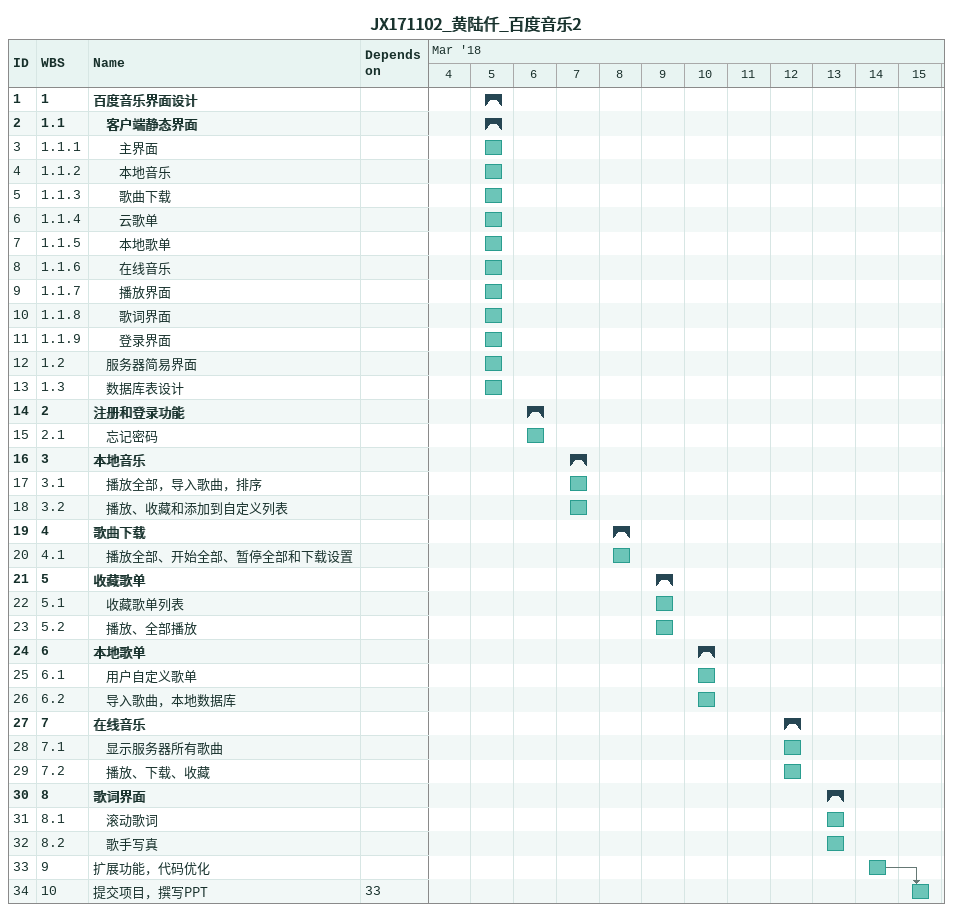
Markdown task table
JX171102_黄陆仟_百度音乐2

| ID | WBS | Task | Start | Finish | Predecessors |
|---|---|---|---|---|---|
| 1 | 1 | **百度音乐界面设计** | 2018-03-05 | 2018-03-05 |  |
| 2 | 1.1 | **客户端静态界面** | 2018-03-05 | 2018-03-05 |  |
| 3 | 1.1.1 | 主界面 | 2018-03-05 | 2018-03-05 |  |
| 4 | 1.1.2 | 本地音乐 | 2018-03-05 | 2018-03-05 |  |
| 5 | 1.1.3 | 歌曲下载 | 2018-03-05 | 2018-03-05 |  |
| 6 | 1.1.4 | 云歌单 | 2018-03-05 | 2018-03-05 |  |
| 7 | 1.1.5 | 本地歌单 | 2018-03-05 | 2018-03-05 |  |
| 8 | 1.1.6 | 在线音乐 | 2018-03-05 | 2018-03-05 |  |
| 9 | 1.1.7 | 播放界面 | 2018-03-05 | 2018-03-05 |  |
| 10 | 1.1.8 | 歌词界面 | 2018-03-05 | 2018-03-05 |  |
| 11 | 1.1.9 | 登录界面 | 2018-03-05 | 2018-03-05 |  |
| 12 | 1.2 | 服务器简易界面 | 2018-03-05 | 2018-03-05 |  |
| 13 | 1.3 | 数据库表设计 | 2018-03-05 | 2018-03-05 |  |
| 14 | 2 | **注册和登录功能** | 2018-03-06 | 2018-03-06 |  |
| 15 | 2.1 | 忘记密码 | 2018-03-06 | 2018-03-06 |  |
| 16 | 3 | **本地音乐** | 2018-03-07 | 2018-03-07 |  |
| 17 | 3.1 | 播放全部，导入歌曲，排序 | 2018-03-07 | 2018-03-07 |  |
| 18 | 3.2 | 播放、收藏和添加到自定义列表 | 2018-03-07 | 2018-03-07 |  |
| 19 | 4 | **歌曲下载** | 2018-03-08 | 2018-03-08 |  |
| 20 | 4.1 | 播放全部、开始全部、暂停全部和下载设置 | 2018-03-08 | 2018-03-08 |  |
| 21 | 5 | **收藏歌单** | 2018-03-09 | 2018-03-09 |  |
| 22 | 5.1 | 收藏歌单列表 | 2018-03-09 | 2018-03-09 |  |
| 23 | 5.2 | 播放、全部播放 | 2018-03-09 | 2018-03-09 |  |
| 24 | 6 | **本地歌单** | 2018-03-10 | 2018-03-10 |  |
| 25 | 6.1 | 用户自定义歌单 | 2018-03-10 | 2018-03-10 |  |
| 26 | 6.2 | 导入歌曲，本地数据库 | 2018-03-10 | 2018-03-10 |  |
| 27 | 7 | **在线音乐** | 2018-03-12 | 2018-03-12 |  |
| 28 | 7.1 | 显示服务器所有歌曲 | 2018-03-12 | 2018-03-12 |  |
| 29 | 7.2 | 播放、下载、收藏 | 2018-03-12 | 2018-03-12 |  |
| 30 | 8 | **歌词界面** | 2018-03-13 | 2018-03-13 |  |
| 31 | 8.1 | 滚动歌词 | 2018-03-13 | 2018-03-13 |  |
| 32 | 8.2 | 歌手写真 | 2018-03-13 | 2018-03-13 |  |
| 33 | 9 | 扩展功能，代码优化 | 2018-03-14 | 2018-03-14 |  |
| 34 | 10 | 提交项目，撰写PPT | 2018-03-15 | 2018-03-15 | 33 |
